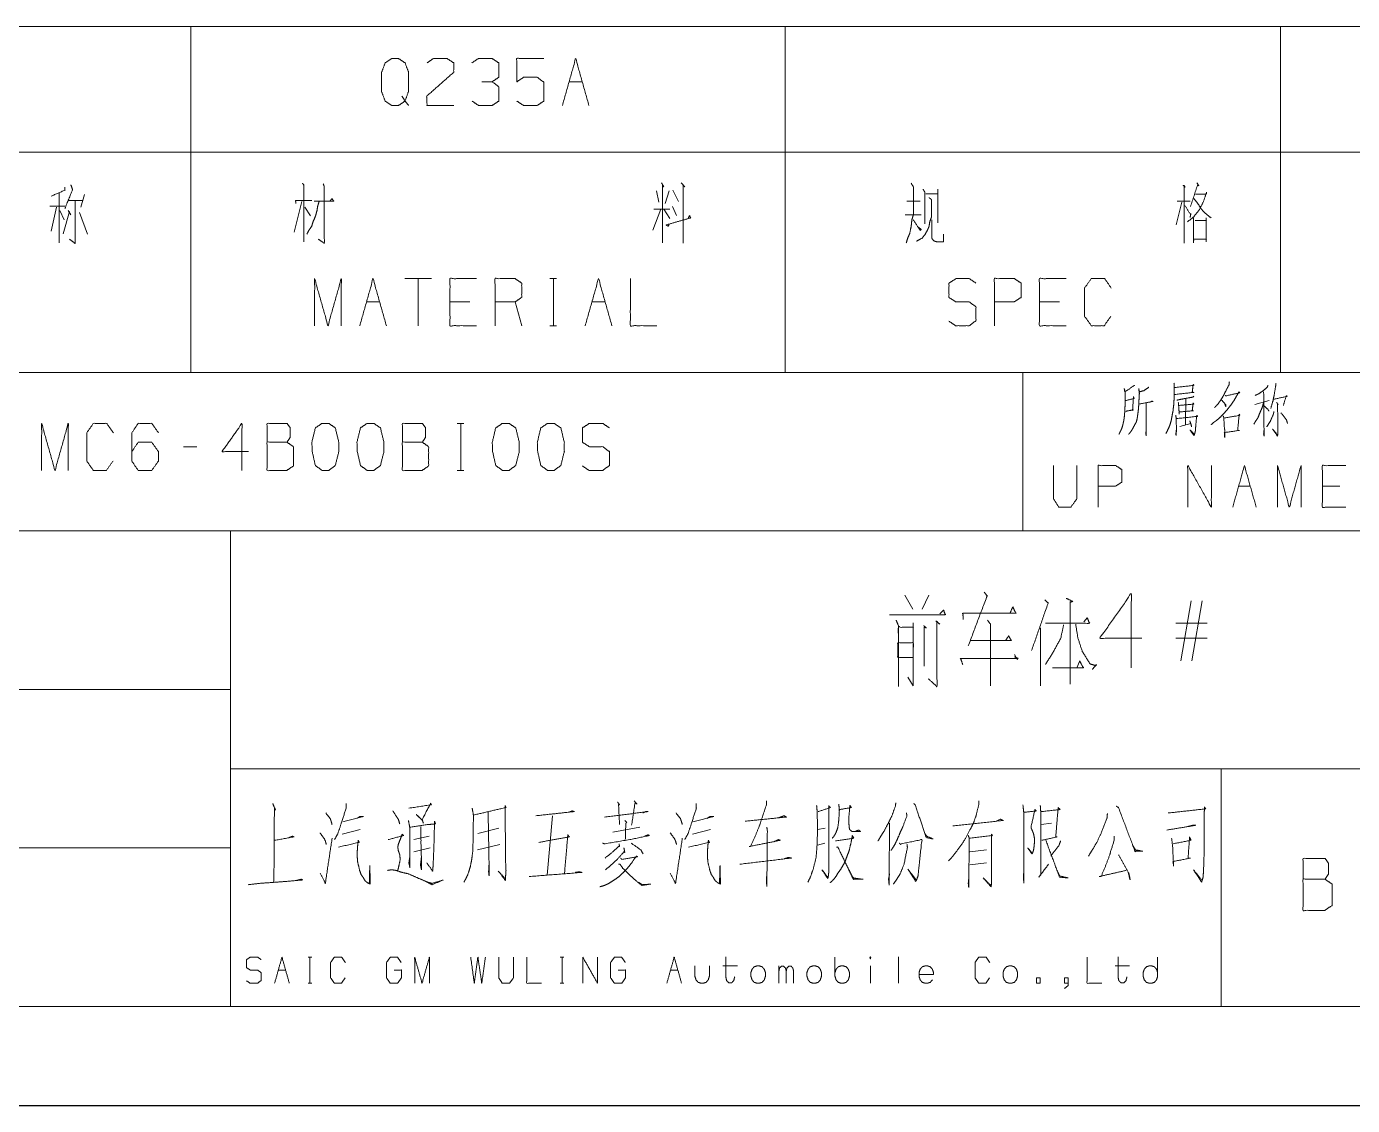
# Model space of a CAD drawing. Header units: millimetres. Extents: x 2210 to 79821, y -19430 to 2344.
# Drawn here: x 10791.8 to 10858.7, y 1492.8 to 1547.3 of the extents above; entities that cross this region are included whole.
import ezdxf

# ---------------------------------------------------------------- set-up
doc = ezdxf.new("R2010")
doc.units = ezdxf.units.MM
doc.layers.add('101', color=7, linetype='Continuous', true_color=0xffffff)

msp = doc.modelspace()

# ---------------------------------------------------------------- linework, layer by layer
msp.add_line((2209.782, 1492.822), (13049.157, 1492.822))
at = {"layer": '101', "color": 72, "linetype": 'Continuous', "lineweight": 18}
for p, q in [((10760.074, 1547.284), (10800.074, 1547.284)), ((10800.074, 1547.284), (10800.074, 1540.934)), ((10800.074, 1547.284), (10830.074, 1547.284)), ((10830.074, 1547.284), (10830.074, 1540.934)), ((10830.074, 1547.284), (10855.074, 1547.284)), ((10855.074, 1547.284), (10855.074, 1540.934)), ((10855.074, 1547.284), (10885.074, 1547.284)), ((10819.161, 1544.497), (10819.833, 1544.497)), ((10760.074, 1540.934), (10800.074, 1540.934)), ((10800.074, 1540.934), (10800.074, 1529.822)), ((10800.074, 1540.934), (10830.074, 1540.934)), ((10830.074, 1540.934), (10830.074, 1529.822)), ((10830.074, 1540.934), (10855.074, 1540.934)), ((10855.074, 1540.934), (10855.074, 1529.822)), ((10855.074, 1540.934), (10885.074, 1540.934)), ((10793.429, 1538.897), (10793.429, 1536.372)), ((10823.569, 1538.997), (10823.693, 1538.422)), ((10824.223, 1538.997), (10824.011, 1538.347)), ((10824.4, 1539.022), (10824.683, 1538.447)), ((10837.777, 1539.072), (10837.777, 1537.372)), ((10792.952, 1538.222), (10793.712, 1538.222)), ((10793.853, 1538.497), (10794.631, 1538.497)), ((10794.702, 1538.797), (10794.525, 1538.172)), ((10805.675, 1538.447), (10805.287, 1536.897)), ((10824.382, 1538.197), (10824.594, 1537.747)), ((10836.222, 1538.472), (10836.893, 1538.472)), ((10837.176, 1538.847), (10837.777, 1538.847)), ((10850.093, 1538.422), (10849.81, 1537.272)), ((10793.288, 1538.172), (10793.022, 1536.947)), ((10793.464, 1537.997), (10793.676, 1537.522)), ((10793.942, 1537.947), (10793.623, 1536.822)), ((10793.871, 1537.997), (10794.012, 1537.772)), ((10794.454, 1537.897), (10794.861, 1536.797)), ((10805.817, 1538.172), (10806.117, 1537.722)), ((10823.799, 1538.072), (10823.392, 1536.997)), ((10823.445, 1538.072), (10824.258, 1538.072)), ((10823.94, 1538.072), (10824.258, 1537.597)), ((10836.133, 1537.772), (10836.946, 1537.772)), ((10812.218, 1534.559), (10810.874, 1534.559)), ((10811.546, 1534.559), (10811.546, 1532.184)), ((10818.199, 1534.559), (10818.535, 1534.559)), ((10818.376, 1534.559), (10818.376, 1532.184)), ((10808.934, 1533.384), (10809.605, 1533.384)), ((10814.158, 1533.384), (10813.151, 1533.384)), ((10816.771, 1532.184), (10816.435, 1533.384)), ((10820.316, 1533.384), (10820.988, 1533.384)), ((10843.921, 1533.384), (10842.914, 1533.384)), ((10818.199, 1532.184), (10818.535, 1532.184)), ((10760.074, 1529.822), (10800.074, 1529.822)), ((10800.074, 1529.822), (10830.074, 1529.822)), ((10830.074, 1529.822), (10855.074, 1529.822)), ((10855.074, 1529.822), (10885.074, 1529.822)), ((10850.294, 1528.488), (10850.278, 1527.185)), ((10853.79, 1528.201), (10854.508, 1528.4)), ((10813.522, 1527.251), (10813.858, 1527.251)), ((10813.699, 1527.251), (10813.699, 1524.876)), ((10849.998, 1527.097), (10850.544, 1527.252)), ((10800.376, 1526.076), (10799.704, 1526.076)), ((10813.522, 1524.876), (10813.858, 1524.876)), ((10852.962, 1524.083), (10853.555, 1524.083)), ((10858.081, 1524.083), (10857.191, 1524.083)), ((10836.121, 1518.578), (10836.511, 1517.869)), ((10837.318, 1518.578), (10836.984, 1517.869)), ((10850.044, 1515.271), (10850.572, 1518.302)), ((10851.129, 1518.302), (10850.6, 1515.271)), ((10842.957, 1516.924), (10842.957, 1514.011)), ((10851.38, 1517.161), (10849.793, 1517.161)), ((10851.38, 1516.412), (10849.793, 1516.412)), ((10841.794, 1515.31), (10841.655, 1515.586)), ((10844.933, 1515.231), (10844.794, 1514.916)), ((10836.26, 1514.444), (10836.539, 1514.011)), ((10818.322, 1507.448), (10818.053, 1504.447)), ((10807.714, 1506.517), (10808.616, 1506.758)), ((10815.615, 1506.827), (10814.566, 1506.551)), ((10821.37, 1506.62), (10822.736, 1506.862)), ((10825.393, 1506.517), (10826.296, 1506.758)), ((10832.099, 1506.827), (10831.709, 1506.758)), ((10840.927, 1507.276), (10840.732, 1507.172)), ((10843.512, 1507.069), (10842.999, 1507)), ((10811.323, 1506.241), (10812.104, 1506.413)), ((10832.075, 1506.068), (10831.709, 1505.965)), ((10811.323, 1505.62), (10812.152, 1505.827)), ((10814.542, 1505.723), (10815.664, 1505.999)), ((10840.244, 1505.723), (10839.39, 1505.62)), ((10839.39, 1504.964), (10840.244, 1505.068)), ((10805.987, 1500.307), (10806.173, 1500.307)), ((10806.085, 1500.307), (10806.085, 1498.996)), ((10818.716, 1500.307), (10818.902, 1500.307)), ((10818.814, 1500.307), (10818.814, 1498.996)), ((10832.587, 1499.341), (10832.587, 1500.307)), ((10835.786, 1500.321), (10835.786, 1498.996)), ((10804.485, 1499.658), (10804.856, 1499.658)), ((10824.286, 1499.658), (10824.657, 1499.658)), ((10826.929, 1499.865), (10827.661, 1499.865)), ((10829.758, 1498.996), (10829.758, 1499.865)), ((10834.372, 1499.865), (10834.372, 1498.996)), ((10846.73, 1499.865), (10847.462, 1499.865)), ((10805.987, 1498.996), (10806.173, 1498.996)), ((10818.716, 1498.996), (10818.902, 1498.996))]:
    msp.add_line(p, q, dxfattribs=at)
at = {"layer": '101', "color": 133, "linetype": 'Continuous', "lineweight": 18}
for p, q in [((10752.074, 1529.822), (10932.074, 1529.822)), ((10842.074, 1529.822), (10842.074, 1521.822)), ((10752.074, 1521.822), (10932.074, 1521.822)), ((10802.074, 1521.822), (10802.074, 1497.822)), ((10752.074, 1513.822), (10802.074, 1513.822)), ((10802.074, 1509.822), (10911.074, 1509.822)), ((10852.074, 1509.822), (10852.074, 1497.822)), ((10752.074, 1505.822), (10802.074, 1505.822)), ((10542.074, 1497.822), (10932.074, 1497.822)), ((10752.074, 1497.822), (10932.074, 1497.822)), ((10517.074, 1492.822), (10937.074, 1492.822))]:
    msp.add_line(p, q, dxfattribs=at)
at = {"layer": '101', "color": 72, "linetype": 'Continuous', "lineweight": 18}
for points, knots in [([(10810.727, 1543.772), (10810.886, 1543.522), (10810.55, 1543.297), (10810.215, 1543.297), (10809.879, 1543.522), (10809.702, 1543.997), (10809.702, 1544.972), (10809.879, 1545.447), (10810.215, 1545.672), (10810.55, 1545.672), (10810.886, 1545.447), (10811.063, 1544.972), (10811.063, 1544.022), (10810.886, 1543.522), (10811.063, 1543.297)], [0, 0, 0.043279, 0.102317, 0.151367, 0.210407, 0.284429, 0.426831, 0.500853, 0.559894, 0.608944, 0.667982, 0.742004, 0.880755, 0.958211, 1, 1]), ([(10811.996, 1545.447), (10812.314, 1545.672), (10813.004, 1545.672), (10813.339, 1545.447), (10813.339, 1544.972), (10811.979, 1543.772), (10811.996, 1543.297), (10813.339, 1543.297)], [0, 0, 0.069691, 0.192979, 0.265274, 0.350227, 0.674741, 0.759752, 1, 1]), ([(10815.28, 1544.497), (10815.616, 1544.722), (10815.616, 1545.447), (10815.28, 1545.672), (10814.591, 1545.672), (10814.255, 1545.447)], [0, 0, 0.153872, 0.429851, 0.583723, 0.846122, 1, 1]), ([(10816.531, 1543.522), (10816.867, 1543.297), (10817.557, 1543.297), (10817.892, 1543.522), (10817.892, 1544.472), (10817.557, 1544.722), (10816.867, 1544.722), (10816.531, 1544.497), (10816.531, 1545.672), (10817.892, 1545.672)], [0, 0, 0.062229, 0.168345, 0.230571, 0.376816, 0.441264, 0.547379, 0.609609, 0.79049, 1, 1]), ([(10814.273, 1543.522), (10814.591, 1543.297), (10815.28, 1543.297), (10815.616, 1543.522), (10815.616, 1544.247), (10815.28, 1544.497), (10814.768, 1544.497)], [0, 0, 0.124123, 0.34369, 0.472445, 0.703376, 0.836727, 1, 1]), ([(10793.712, 1539.172), (10793.712, 1539.022), (10793.022, 1538.722)], [0, 0, 0.166335, 1, 1]), ([(10794.012, 1539.297), (10794.101, 1539.047), (10793.712, 1538.097)], [0, 0, 0.205285, 1, 1]), ([(10805.711, 1539.372), (10805.781, 1539.272), (10805.781, 1536.422)], [0, 0, 0.041199, 1, 1]), ([(10806.754, 1539.347), (10806.807, 1539.197), (10806.807, 1536.347), (10806.506, 1536.547)], [0, 0, 0.047209, 0.892896, 1, 1]), ([(10823.834, 1539.397), (10823.94, 1539.197), (10823.887, 1539.272), (10823.887, 1536.372)], [0, 0, 0.070344, 0.098885, 1, 1]), ([(10824.824, 1539.397), (10825.001, 1539.197), (10824.93, 1539.272), (10824.93, 1536.347)], [0, 0, 0.081006, 0.11229, 1, 1]), ([(10836.434, 1539.372), (10836.558, 1539.172), (10836.558, 1537.822), (10836.469, 1537.522), (10836.434, 1537.197), (10836.363, 1536.847), (10836.275, 1536.647), (10836.186, 1536.372)], [0, 0, 0.076125, 0.513098, 0.614331, 0.720148, 0.835726, 0.906504, 1, 1]), ([(10837.035, 1539.072), (10837.123, 1538.922), (10837.123, 1537.322)], [0, 0, 0.098129, 1, 1]), ([(10850.163, 1539.272), (10850.269, 1539.172), (10850.216, 1539.247), (10850.216, 1536.347), (10850.216, 1538.472), (10849.863, 1538.472), (10850.517, 1538.472)], [0, 0, 0.023247, 0.037896, 0.500409, 0.839319, 0.895699, 1, 1]), ([(10850.782, 1538.822), (10851.33, 1538.822), (10851.348, 1538.922), (10851.188, 1538.447), (10850.959, 1537.997), (10850.694, 1537.672), (10850.375, 1537.422)], [0, 0, 0.220966, 0.26192, 0.463932, 0.667691, 0.836831, 1, 1]), ([(10850.853, 1539.397), (10850.959, 1539.247), (10850.888, 1539.272), (10850.534, 1538.197)], [0, 0, 0.132126, 0.186059, 1, 1]), ([(10794.224, 1538.497), (10794.224, 1536.347), (10793.942, 1536.547)], [0, 0, 0.861245, 1, 1]), ([(10805.375, 1538.347), (10805.357, 1538.497), (10806.17, 1538.497)], [0, 0, 0.156667, 1, 1]), ([(10806.541, 1538.447), (10806.471, 1538.197), (10806.435, 1537.972), (10806.365, 1537.722), (10806.259, 1537.472), (10806.17, 1537.197), (10806.029, 1536.997), (10805.923, 1536.797)], [0, 0, 0.146031, 0.274053, 0.420084, 0.572724, 0.735083, 0.872755, 1, 1]), ([(10806.294, 1538.472), (10807.284, 1538.472), (10807.195, 1538.597), (10807.089, 1538.472)], [0, 0, 0.757413, 0.874554, 1, 1]), ([(10837.335, 1538.647), (10837.459, 1538.547), (10837.459, 1537.672), (10837.371, 1537.422), (10837.335, 1537.197), (10837.265, 1537.022), (10837.123, 1536.772), (10836.982, 1536.597), (10836.699, 1536.447)], [0, 0, 0.062435, 0.405831, 0.509895, 0.599279, 0.673351, 0.786072, 0.874364, 1, 1]), ([(10850.252, 1538.247), (10850.552, 1537.772), (10850.552, 1537.847), (10850.517, 1537.647)], [0, 0, 0.668993, 0.75826, 1, 1]), ([(10850.711, 1538.597), (10850.888, 1538.372), (10851.082, 1538.072), (10851.259, 1537.872), (10851.577, 1537.622)], [0, 0, 0.21756, 0.48939, 0.692342, 1, 1]), ([(10824.223, 1537.322), (10824.17, 1537.197), (10824.064, 1537.272), (10825.301, 1537.622), (10825.248, 1537.747), (10825.177, 1537.597)], [0, 0, 0.073272, 0.143369, 0.837239, 0.91051, 1, 1]), ([(10836.54, 1537.522), (10836.893, 1536.997), (10836.946, 1537.047), (10836.805, 1537.147)], [0, 0, 0.720064, 0.802978, 1, 1]), ([(10837.477, 1537.522), (10837.477, 1536.597), (10837.565, 1536.472), (10837.706, 1536.422), (10838.06, 1536.422), (10838.06, 1536.797)], [0, 0, 0.472764, 0.551003, 0.627661, 0.808338, 1, 1]), ([(10850.694, 1537.622), (10850.694, 1536.372), (10850.694, 1536.547), (10851.33, 1536.547), (10851.33, 1536.422), (10851.33, 1537.622), (10851.33, 1537.497), (10850.764, 1537.497)], [0, 0, 0.306605, 0.34953, 0.505604, 0.536265, 0.830605, 0.861265, 1, 1]), ([(10806.321, 1532.184), (10806.321, 1534.559), (10806.993, 1532.184), (10807.665, 1534.559), (10807.665, 1532.184)], [0, 0, 0.245192, 0.5, 0.754808, 1, 1]), ([(10814.494, 1532.184), (10813.151, 1532.184), (10813.151, 1534.559), (10814.494, 1534.559)], [0, 0, 0.26539, 0.73461, 1, 1]), ([(10815.427, 1532.184), (10815.427, 1534.559), (10816.435, 1534.559), (10816.771, 1534.334), (10816.771, 1533.609), (10816.435, 1533.384), (10815.427, 1533.384)], [0, 0, 0.400952, 0.571034, 0.639278, 0.761674, 0.829918, 1, 1]), ([(10822.257, 1534.559), (10822.257, 1532.184), (10823.6, 1532.184)], [0, 0, 0.638733, 1, 1]), ([(10838.343, 1532.409), (10838.679, 1532.184), (10839.368, 1532.184), (10839.704, 1532.434), (10839.704, 1533.134), (10839.368, 1533.384), (10838.697, 1533.384), (10838.343, 1533.609), (10838.343, 1534.334), (10838.697, 1534.559), (10839.368, 1534.559), (10839.704, 1534.334)], [0, 0, 0.068037, 0.184055, 0.25452, 0.372335, 0.4428, 0.555844, 0.626371, 0.748393, 0.81892, 0.931964, 1, 1]), ([(10840.637, 1532.184), (10840.637, 1534.559), (10841.645, 1534.559), (10841.981, 1534.334), (10841.981, 1533.609), (10841.627, 1533.384), (10840.637, 1533.384)], [0, 0, 0.401147, 0.571311, 0.639588, 0.762044, 0.832821, 1, 1]), ([(10844.257, 1532.184), (10842.914, 1532.184), (10842.914, 1534.559), (10844.257, 1534.559)], [0, 0, 0.26539, 0.73461, 1, 1]), ([(10846.516, 1532.659), (10846.18, 1532.184), (10845.526, 1532.184), (10845.19, 1532.659), (10845.19, 1534.084), (10845.526, 1534.559), (10846.198, 1534.559), (10846.533, 1534.084)], [0, 0, 0.114568, 0.243366, 0.357936, 0.638584, 0.753154, 0.885433, 1, 1]), ([(10847.703, 1529.173), (10847.641, 1529.128), (10847.219, 1528.841), (10847.188, 1529.018), (10847.235, 1528.841), (10847.235, 1528.267), (10847.219, 1527.914), (10847.204, 1527.671), (10847.173, 1527.428), (10847.126, 1527.207), (10847.063, 1526.987), (10846.985, 1526.832), (10846.923, 1526.7)], [0, 0, 0.024363, 0.186803, 0.243942, 0.302154, 0.485024, 0.597668, 0.675195, 0.753199, 0.825098, 0.89819, 0.953346, 1, 1]), ([(10848.437, 1529.084), (10848.187, 1528.908), (10847.953, 1528.841), (10847.922, 1529.018), (10847.953, 1528.753), (10847.937, 1528.488), (10847.922, 1528.201), (10847.906, 1527.958), (10847.875, 1527.737), (10847.844, 1527.495), (10847.797, 1527.318), (10847.719, 1527.185), (10847.641, 1527.031), (10847.563, 1526.898), (10847.485, 1526.788), (10847.407, 1526.7)], [0, 0, 0.096319, 0.172937, 0.229415, 0.313416, 0.396985, 0.487495, 0.564125, 0.634336, 0.711437, 0.768975, 0.817388, 0.871906, 0.920319, 0.962889, 1, 1]), ([(10849.701, 1529.283), (10849.717, 1529.084), (10849.717, 1528.731), (10849.701, 1528.4), (10849.685, 1528.179), (10849.654, 1527.892), (10849.607, 1527.649), (10849.56, 1527.384), (10849.498, 1527.185), (10849.42, 1526.987), (10849.295, 1526.744)], [0, 0, 0.076503, 0.212087, 0.33934, 0.424292, 0.535105, 0.630037, 0.733301, 0.813245, 0.895183, 1, 1]), ([(10849.748, 1529.062), (10850.716, 1529.173), (10850.669, 1529.217), (10850.622, 1528.819), (10850.7, 1528.819), (10849.732, 1528.709)], [0, 0, 0.39108, 0.416924, 0.577585, 0.60892, 1, 1]), ([(10852.276, 1528.665), (10852.323, 1528.643), (10853.025, 1528.797), (10852.979, 1528.841), (10852.854, 1528.621), (10852.713, 1528.378), (10852.573, 1528.179), (10852.417, 1527.98), (10852.245, 1527.782), (10852.058, 1527.583), (10851.855, 1527.406), (10851.698, 1527.296), (10851.574, 1527.185)], [0, 0, 0.017093, 0.254607, 0.275864, 0.359629, 0.452278, 0.53264, 0.616084, 0.70281, 0.792986, 0.881828, 0.944963, 1, 1]), ([(10852.495, 1529.349), (10852.479, 1529.195), (10852.292, 1528.841), (10852.182, 1528.621), (10852.058, 1528.422), (10851.901, 1528.201), (10851.745, 1528.047)], [0, 0, 0.101774, 0.363754, 0.525154, 0.678922, 0.85608, 1, 1]), ([(10854.445, 1529.173), (10854.414, 1529.084), (10854.211, 1528.908), (10853.993, 1528.753), (10853.805, 1528.665)], [0, 0, 0.111856, 0.433088, 0.752703, 1, 1]), ([(10854.227, 1528.841), (10854.242, 1527.097), (10854.258, 1526.611), (10854.227, 1526.7), (10854.242, 1526.898)], [0, 0, 0.691283, 0.883884, 0.921006, 1, 1]), ([(10854.851, 1529.261), (10854.836, 1529.151), (10854.758, 1528.687), (10854.695, 1528.378), (10854.586, 1528.002)], [0, 0, 0.086565, 0.451629, 0.696477, 1, 1]), ([(10847.266, 1527.848), (10847.297, 1527.87), (10847.656, 1527.936), (10847.61, 1527.914), (10847.656, 1528.599), (10847.688, 1528.51), (10847.251, 1528.4)], [0, 0, 0.022681, 0.239273, 0.269981, 0.676983, 0.732557, 1, 1]), ([(10847.937, 1528.223), (10848.64, 1528.356), (10848.593, 1528.378), (10848.515, 1528.334)], [0, 0, 0.834819, 0.895271, 1, 1]), ([(10848.297, 1528.267), (10848.297, 1526.633), (10848.281, 1526.744), (10848.297, 1526.92)], [0, 0, 0.849783, 0.907772, 1, 1]), ([(10850.7, 1528.621), (10850.653, 1528.576), (10850.263, 1528.51), (10850.044, 1528.466), (10849.841, 1528.422)], [0, 0, 0.07226, 0.516589, 0.766867, 1, 1]), ([(10849.919, 1528.311), (10849.935, 1528.157), (10849.966, 1527.715), (10849.951, 1527.826), (10850.684, 1527.892), (10850.622, 1527.892), (10850.669, 1528.289), (10850.7, 1528.223), (10849.935, 1528.157)], [0, 0, 0.056492, 0.217482, 0.258029, 0.525926, 0.548635, 0.694164, 0.720796, 1, 1]), ([(10852.104, 1528.422), (10852.136, 1528.4), (10852.307, 1528.201), (10852.323, 1528.091), (10852.26, 1528.245)], [0, 0, 0.066028, 0.519581, 0.712132, 1, 1]), ([(10854.227, 1528.289), (10854.133, 1528.002), (10854.024, 1527.759), (10853.93, 1527.517), (10853.837, 1527.384), (10853.727, 1527.207)], [0, 0, 0.251918, 0.474135, 0.691326, 0.826694, 1, 1]), ([(10854.882, 1528.311), (10854.961, 1528.201), (10854.929, 1528.223), (10854.945, 1527.053), (10854.945, 1526.766), (10854.929, 1526.611), (10854.68, 1526.965), (10854.929, 1526.655)], [0, 0, 0.051678, 0.066298, 0.513635, 0.623349, 0.682727, 0.848098, 1, 1]), ([(10854.726, 1528.466), (10855.429, 1528.621), (10855.366, 1528.643), (10855.226, 1528.157)], [0, 0, 0.557066, 0.608364, 1, 1]), ([(10849.795, 1527.671), (10849.81, 1527.472), (10849.826, 1526.965), (10849.81, 1526.633), (10849.795, 1526.722), (10849.826, 1526.943)], [0, 0, 0.147471, 0.523364, 0.768667, 0.835021, 1, 1]), ([(10849.826, 1527.495), (10850.887, 1527.605), (10850.856, 1527.671), (10850.84, 1527.561), (10850.794, 1527.053), (10850.778, 1526.854), (10850.716, 1526.633), (10850.513, 1526.92), (10850.731, 1526.7)], [0, 0, 0.374083, 0.399749, 0.43883, 0.61759, 0.687458, 0.767887, 0.891105, 1, 1]), ([(10852.182, 1527.627), (10852.214, 1527.561), (10852.245, 1527.009), (10852.26, 1526.943), (10852.26, 1526.545), (10852.245, 1526.722), (10852.245, 1526.788), (10853.01, 1526.898), (10852.916, 1526.898), (10852.994, 1527.715), (10853.025, 1527.671), (10852.979, 1527.649), (10852.229, 1527.517)], [0, 0, 0.018828, 0.160986, 0.178485, 0.280676, 0.326272, 0.343303, 0.542024, 0.566111, 0.777126, 0.791033, 0.804348, 1, 1]), ([(10854.242, 1528.135), (10854.445, 1527.958), (10854.492, 1527.87)], [0, 0, 0.729109, 1, 1]), ([(10854.742, 1527.848), (10854.726, 1527.737), (10854.555, 1527.34), (10854.383, 1527.075)], [0, 0, 0.129619, 0.632946, 1, 1]), ([(10855.101, 1527.782), (10855.382, 1527.428), (10855.429, 1527.252)], [0, 0, 0.711821, 1, 1]), ([(10792.539, 1524.876), (10792.539, 1527.251), (10793.211, 1524.876), (10793.882, 1527.251), (10793.882, 1524.876)], [0, 0, 0.245192, 0.5, 0.754808, 1, 1]), ([(10796.141, 1525.351), (10795.805, 1524.876), (10795.151, 1524.876), (10794.815, 1525.351), (10794.815, 1526.776), (10795.151, 1527.251), (10795.823, 1527.251), (10796.159, 1526.776)], [0, 0, 0.114569, 0.243367, 0.357936, 0.638583, 0.753153, 0.885431, 1, 1]), ([(10797.092, 1525.826), (10797.41, 1526.301), (10798.099, 1526.301), (10798.435, 1525.826), (10798.435, 1525.351), (10798.099, 1524.876), (10797.41, 1524.876), (10797.092, 1525.351), (10797.092, 1526.776), (10797.41, 1527.251), (10798.099, 1527.251), (10798.435, 1526.776)], [0, 0, 0.076963, 0.16976, 0.248073, 0.312018, 0.390332, 0.483129, 0.560092, 0.751927, 0.828889, 0.921687, 1, 1]), ([(10802.988, 1525.826), (10801.645, 1525.826), (10802.652, 1527.251), (10802.652, 1524.876)], [0, 0, 0.245869, 0.565295, 1, 1]), ([(10803.921, 1526.301), (10803.921, 1527.251), (10804.929, 1527.251), (10805.088, 1527.026), (10805.088, 1526.551), (10804.929, 1526.301), (10803.921, 1526.301), (10803.921, 1524.876), (10804.911, 1524.876), (10805.247, 1525.101), (10805.247, 1526.076), (10804.929, 1526.301)], [0, 0, 0.115917, 0.238847, 0.27247, 0.330428, 0.366585, 0.489515, 0.66339, 0.784165, 0.833487, 0.952454, 1, 1]), ([(10807.029, 1524.876), (10807.364, 1525.126), (10807.541, 1525.826), (10807.541, 1526.301), (10807.364, 1527.026), (10807.029, 1527.251), (10806.693, 1527.251), (10806.357, 1527.026), (10806.18, 1526.301), (10806.198, 1525.826), (10806.357, 1525.126), (10806.693, 1524.876), (10807.029, 1524.876)], [0, 0, 0.067527, 0.183973, 0.260585, 0.380944, 0.446143, 0.500306, 0.565505, 0.685864, 0.762529, 0.87831, 0.945837, 1, 1]), ([(10809.305, 1524.876), (10809.641, 1525.126), (10809.818, 1525.826), (10809.818, 1526.301), (10809.641, 1527.026), (10809.305, 1527.251), (10808.969, 1527.251), (10808.633, 1527.026), (10808.457, 1526.301), (10808.474, 1525.826), (10808.633, 1525.126), (10808.969, 1524.876), (10809.305, 1524.876)], [0, 0, 0.067527, 0.183973, 0.260585, 0.380944, 0.446144, 0.500307, 0.565506, 0.685865, 0.76253, 0.87831, 0.945837, 1, 1]), ([(10810.751, 1526.301), (10810.751, 1527.251), (10811.758, 1527.251), (10811.917, 1527.026), (10811.917, 1526.551), (10811.758, 1526.301), (10810.751, 1526.301), (10810.751, 1524.876), (10811.741, 1524.876), (10812.076, 1525.101), (10812.076, 1526.076), (10811.758, 1526.301)], [0, 0, 0.115917, 0.238845, 0.272468, 0.330427, 0.366583, 0.489512, 0.663388, 0.78416, 0.833484, 0.952452, 1, 1]), ([(10816.134, 1524.876), (10816.47, 1525.126), (10816.647, 1525.826), (10816.647, 1526.301), (10816.47, 1527.026), (10816.134, 1527.251), (10815.799, 1527.251), (10815.463, 1527.026), (10815.286, 1526.301), (10815.304, 1525.826), (10815.463, 1525.126), (10815.799, 1524.876), (10816.134, 1524.876)], [0, 0, 0.067527, 0.183972, 0.260584, 0.380943, 0.446142, 0.500305, 0.565504, 0.685864, 0.762529, 0.87831, 0.945837, 1, 1]), ([(10818.411, 1524.876), (10818.747, 1525.126), (10818.923, 1525.826), (10818.923, 1526.301), (10818.747, 1527.026), (10818.411, 1527.251), (10818.075, 1527.251), (10817.739, 1527.026), (10817.562, 1526.301), (10817.58, 1525.826), (10817.739, 1525.126), (10818.075, 1524.876), (10818.411, 1524.876)], [0, 0, 0.067527, 0.183973, 0.260585, 0.380944, 0.446143, 0.500306, 0.565505, 0.685864, 0.762529, 0.87831, 0.945837, 1, 1]), ([(10819.839, 1525.101), (10820.175, 1524.876), (10820.864, 1524.876), (10821.2, 1525.126), (10821.2, 1525.826), (10820.864, 1526.076), (10820.192, 1526.076), (10819.839, 1526.301), (10819.839, 1527.026), (10820.192, 1527.251), (10820.864, 1527.251), (10821.2, 1527.026)], [0, 0, 0.068034, 0.184053, 0.254519, 0.372335, 0.442801, 0.555846, 0.62637, 0.748394, 0.818919, 0.931963, 1, 1]), ([(10850.497, 1527.384), (10850.559, 1527.207), (10850.591, 1527.075)], [0, 0, 0.579215, 1, 1]), ([(10843.613, 1525.121), (10843.613, 1523.443), (10843.894, 1523.023), (10844.487, 1523.023), (10844.8, 1523.443), (10844.8, 1525.121)], [0, 0, 0.337151, 0.438599, 0.557782, 0.662849, 1, 1]), ([(10845.876, 1523.023), (10845.876, 1525.121), (10846.766, 1525.121), (10847.062, 1524.922), (10847.062, 1524.282), (10846.75, 1524.083), (10845.876, 1524.083)], [0, 0, 0.401145, 0.571312, 0.639588, 0.762043, 0.832818, 1, 1]), ([(10850.402, 1523.023), (10850.402, 1525.121), (10851.588, 1523.023), (10851.588, 1525.121)], [0, 0, 0.317574, 0.682426, 1, 1]), ([(10854.928, 1523.023), (10854.928, 1525.121), (10855.521, 1523.023), (10856.114, 1525.121), (10856.114, 1523.023)], [0, 0, 0.245192, 0.5, 0.754808, 1, 1]), ([(10858.377, 1523.023), (10857.191, 1523.023), (10857.191, 1525.121), (10858.377, 1525.121)], [0, 0, 0.265389, 0.734611, 1, 1]), ([(10840.124, 1518.735), (10840.263, 1518.538), (10839.316, 1516.019)], [0, 0, 0.082206, 1, 1]), ([(10843.18, 1518.342), (10843.347, 1518.184), (10842.512, 1515.783)], [0, 0, 0.082807, 1, 1]), ([(10844.265, 1518.42), (10844.599, 1518.263), (10844.46, 1518.223), (10844.46, 1514.09)], [0, 0, 0.079453, 0.110572, 1, 1]), ([(10848.073, 1516.412), (10845.958, 1516.412), (10847.544, 1518.657), (10847.544, 1514.916)], [0, 0, 0.24587, 0.565296, 1, 1]), ([(10835.342, 1517.594), (10838.153, 1517.594), (10838.07, 1517.83), (10837.875, 1517.633)], [0, 0, 0.842004, 0.917045, 1, 1]), ([(10839.066, 1517.357), (10839.038, 1517.672), (10841.71, 1517.672), (10841.571, 1517.987), (10841.432, 1517.712)], [0, 0, 0.086831, 0.820651, 0.915214, 1, 1]), ([(10835.676, 1517.318), (10835.787, 1517.042), (10835.787, 1513.972), (10835.787, 1516.964), (10836.539, 1516.964), (10836.539, 1517.161), (10836.539, 1514.011), (10836.539, 1516.176), (10835.759, 1516.176), (10835.759, 1515.428), (10836.511, 1515.428)], [0, 0, 0.019945, 0.226009, 0.42679, 0.477219, 0.490428, 0.701775, 0.847077, 0.899374, 0.949569, 1, 1]), ([(10837.067, 1517.042), (10837.207, 1516.924), (10837.095, 1516.964), (10837.095, 1514.995)], [0, 0, 0.080443, 0.132484, 1, 1]), ([(10837.68, 1517.279), (10837.875, 1517.121), (10837.736, 1517.239), (10837.736, 1513.972), (10837.29, 1514.365)], [0, 0, 0.058327, 0.100825, 0.861608, 1, 1]), ([(10840.291, 1517.318), (10840.43, 1517.121), (10840.43, 1514.011)], [0, 0, 0.071936, 1, 1]), ([(10843.208, 1517.161), (10845.434, 1517.161), (10845.323, 1517.436), (10845.156, 1517.239)], [0, 0, 0.800379, 0.907214, 1, 1]), ([(10844.126, 1517.082), (10843.987, 1516.412), (10843.625, 1515.743), (10843.208, 1515.074)], [0, 0, 0.306098, 0.646779, 1, 1]), ([(10844.739, 1517.121), (10844.85, 1516.412), (10845.073, 1515.743), (10845.462, 1515.113), (10845.713, 1515.035), (10845.796, 1515.074), (10845.574, 1514.838)], [0, 0, 0.252324, 0.500432, 0.760973, 0.853337, 0.885812, 1, 1]), ([(10839.428, 1516.294), (10841.488, 1516.294), (10841.348, 1516.531), (10841.209, 1516.294)], [0, 0, 0.789754, 0.894877, 1, 1]), ([(10839.038, 1515.074), (10838.927, 1515.389), (10841.822, 1515.389), (10841.655, 1515.468)], [0, 0, 0.097866, 0.945907, 1, 1]), ([(10843.569, 1514.916), (10845.128, 1514.916), (10844.933, 1515.271)], [0, 0, 0.794018, 1, 1]), ([(10804.202, 1508.069), (10804.349, 1507.724), (10804.3, 1507.828), (10804.276, 1507.103), (10804.276, 1505.068), (10804.251, 1504.102)], [0, 0, 0.088891, 0.116032, 0.287978, 0.770794, 1, 1]), ([(10807.909, 1508.069), (10807.909, 1507.828), (10807.665, 1507.069), (10807.494, 1506.551), (10807.324, 1506.241)], [0, 0, 0.124612, 0.535976, 0.817159, 1, 1]), ([(10811.079, 1507.828), (10812.201, 1508), (10812.177, 1508.069), (10811.738, 1507.241), (10811.445, 1507.517), (10811.762, 1507.207), (10811.811, 1507.069)], [0, 0, 0.361753, 0.385074, 0.683733, 0.811934, 0.953357, 1, 1]), ([(10821.614, 1508.138), (10821.711, 1508), (10821.662, 1508), (10821.711, 1507)], [0, 0, 0.138589, 0.178592, 1, 1]), ([(10822.443, 1508.207), (10822.589, 1508.035), (10822.492, 1508.104), (10822.321, 1506.965)], [0, 0, 0.151118, 0.230947, 1, 1]), ([(10825.588, 1508.069), (10825.588, 1507.828), (10825.345, 1507.069), (10825.174, 1506.551), (10825.003, 1506.241)], [0, 0, 0.124612, 0.535976, 0.817159, 1, 1]), ([(10829.124, 1508.207), (10829.124, 1508), (10828.807, 1507.034), (10828.588, 1506.482), (10828.319, 1505.896), (10828.271, 1505.896), (10829.832, 1506.206), (10829.734, 1506.241), (10829.515, 1506.137)], [0, 0, 0.046524, 0.275032, 0.408545, 0.553501, 0.564465, 0.92219, 0.945453, 1, 1]), ([(10835.659, 1508.104), (10835.635, 1507.931), (10835.464, 1507.448), (10835.294, 1507.103), (10835.074, 1506.689), (10834.903, 1506.413), (10834.757, 1506.172)], [0, 0, 0.081145, 0.319756, 0.499049, 0.717311, 0.868474, 1, 1]), ([(10836.562, 1508.069), (10836.635, 1508), (10837.196, 1506.344), (10837.538, 1506.275), (10837.22, 1506.413), (10837.123, 1506.551)], [0, 0, 0.037082, 0.681737, 0.810185, 0.937687, 1, 1]), ([(10839.854, 1508.207), (10839.854, 1508.035), (10839.708, 1507.448), (10839.561, 1507.034), (10839.415, 1506.758), (10839.147, 1506.241), (10838.756, 1505.689), (10838.488, 1505.344), (10838.317, 1505.171)], [0, 0, 0.049752, 0.224095, 0.350741, 0.440842, 0.608969, 0.803946, 0.929998, 1, 1]), ([(10806.885, 1507.586), (10807.104, 1507.31), (10807.153, 1507.172), (10807.202, 1507)], [0, 0, 0.519919, 0.73571, 1, 1]), ([(10807.738, 1507.138), (10808.787, 1507.414), (10808.616, 1507.414), (10808.446, 1507.31)], [0, 0, 0.745411, 0.862774, 1, 1]), ([(10810.274, 1507.69), (10810.542, 1507.276), (10810.616, 1507.034)], [0, 0, 0.661595, 1, 1]), ([(10814.273, 1507.828), (10814.347, 1507.414), (10814.322, 1507), (10814.322, 1506.275), (10814.298, 1505.62), (10814.249, 1505.24), (10814.176, 1504.861), (10814.054, 1504.481), (10813.956, 1504.274), (10813.859, 1504.102)], [0, 0, 0.110336, 0.219176, 0.409317, 0.581468, 0.681885, 0.783317, 0.887931, 0.947989, 1, 1]), ([(10814.347, 1507.483), (10815.981, 1507.862), (10815.932, 1507.966), (10815.932, 1507.448), (10815.956, 1506.034), (10815.956, 1505.206), (10815.981, 1504.688), (10815.956, 1504.343), (10815.956, 1504.171), (10815.591, 1504.654), (10815.932, 1504.274)], [0, 0, 0.250211, 0.267275, 0.344454, 0.55544, 0.678925, 0.756189, 0.80777, 0.833496, 0.923863, 1, 1]), ([(10815.078, 1507.621), (10815.127, 1504.895), (10815.127, 1504.412), (10815.103, 1504.619), (10815.127, 1505.033)], [0, 0, 0.711345, 0.837386, 0.891777, 1, 1]), ([(10817.492, 1507.448), (10819.419, 1507.655), (10819.322, 1507.69), (10819.151, 1507.621)], [0, 0, 0.870762, 0.917258, 1, 1]), ([(10820.955, 1507.379), (10823.15, 1507.655), (10823.028, 1507.655), (10822.882, 1507.586)], [0, 0, 0.886329, 0.935184, 1, 1]), ([(10824.564, 1507.586), (10824.784, 1507.31), (10824.832, 1507.172), (10824.881, 1507)], [0, 0, 0.519919, 0.73571, 1, 1]), ([(10825.418, 1507.138), (10826.467, 1507.414), (10826.296, 1507.414), (10826.125, 1507.31)], [0, 0, 0.745418, 0.86277, 1, 1]), ([(10828.051, 1507.172), (10830.124, 1507.379), (10830.027, 1507.448), (10829.758, 1507.345)], [0, 0, 0.836554, 0.884532, 1, 1]), ([(10831.66, 1507.966), (10831.685, 1507.69), (10831.709, 1506.827), (10831.685, 1505.999), (10831.636, 1505.344), (10831.489, 1504.757), (10831.343, 1504.343), (10831.221, 1504.102)], [0, 0, 0.070329, 0.28934, 0.499598, 0.66644, 0.819873, 0.931329, 1, 1]), ([(10831.733, 1507.655), (10832.367, 1507.862), (10832.27, 1507.931), (10832.27, 1504.585), (10832.246, 1504.343), (10832.221, 1504.274), (10831.928, 1504.723), (10832.221, 1504.343)], [0, 0, 0.122094, 0.143965, 0.756447, 0.800872, 0.814266, 0.912285, 1, 1]), ([(10832.782, 1508.035), (10832.807, 1507.69), (10832.782, 1507.241), (10832.733, 1506.862), (10832.636, 1506.586), (10832.514, 1506.379), (10832.441, 1506.31)], [0, 0, 0.190955, 0.438946, 0.650198, 0.811822, 0.94447, 1, 1]), ([(10832.831, 1507.759), (10833.416, 1507.862), (10833.343, 1507.966), (10833.294, 1507.448), (10833.294, 1507), (10833.319, 1506.758), (10833.441, 1506.655), (10833.88, 1506.655), (10833.782, 1506.724), (10833.611, 1506.655)], [0, 0, 0.209703, 0.254415, 0.437769, 0.595975, 0.681595, 0.738019, 0.892888, 0.935041, 1, 1]), ([(10836.196, 1507.586), (10836.22, 1507.448), (10836.001, 1506.862), (10835.903, 1506.655), (10835.757, 1506.31), (10835.611, 1505.999), (10835.416, 1505.689)], [0, 0, 0.067376, 0.36846, 0.478481, 0.658656, 0.823687, 1, 1]), ([(10842.073, 1508), (10842.121, 1507.586), (10842.121, 1504.067), (10842.097, 1504.343), (10842.121, 1504.654)], [0, 0, 0.092137, 0.86992, 0.931161, 1, 1]), ([(10842.146, 1507.621), (10842.756, 1507.69), (10842.682, 1507.759), (10842.487, 1506.896), (10842.487, 1506.827), (10842.536, 1506.724), (10842.609, 1506.551), (10842.658, 1506.31), (10842.658, 1506.103), (10842.634, 1505.861), (10842.609, 1505.689), (10842.536, 1505.516), (10842.317, 1505.827), (10842.536, 1505.551)], [0, 0, 0.163216, 0.189965, 0.42515, 0.443501, 0.473931, 0.523766, 0.589292, 0.644345, 0.7089, 0.755234, 0.805069, 0.906205, 1, 1]), ([(10842.951, 1507.966), (10842.975, 1507.655), (10842.975, 1504.481), (10842.878, 1504.343), (10843.365, 1504.999)], [0, 0, 0.069653, 0.779472, 0.817267, 1, 1]), ([(10842.999, 1507.655), (10843.951, 1507.759), (10843.853, 1507.862), (10843.731, 1506.379), (10843.804, 1506.379), (10843.024, 1506.206)], [0, 0, 0.276542, 0.317649, 0.747834, 0.768982, 1, 1]), ([(10846.34, 1507.552), (10846.316, 1507.31), (10846.048, 1506.62), (10845.804, 1506.103), (10845.56, 1505.689), (10845.389, 1505.413)], [0, 0, 0.102841, 0.416511, 0.658903, 0.86249, 1, 1]), ([(10846.779, 1507.931), (10846.901, 1507.862), (10847.731, 1505.654), (10848.121, 1505.654), (10847.755, 1505.723), (10847.609, 1505.965)], [0, 0, 0.039541, 0.705114, 0.815247, 0.920312, 1, 1]), ([(10849.413, 1507.586), (10851.291, 1507.793), (10851.242, 1507.897), (10851.218, 1507.379), (10851.218, 1505.447), (10851.193, 1504.688), (10851.169, 1504.343), (10851.12, 1504.171), (10851.096, 1504.102), (10850.681, 1504.723), (10851.096, 1504.205)], [0, 0, 0.261649, 0.277493, 0.349233, 0.616764, 0.72192, 0.769813, 0.794637, 0.804771, 0.908172, 1, 1]), ([(10811.055, 1507.207), (10811.128, 1506.827), (10811.128, 1504.826), (10811.079, 1505.068), (10811.128, 1505.413)], [0, 0, 0.129595, 0.800553, 0.883167, 1, 1]), ([(10811.128, 1506.862), (10812.006, 1507), (10812.421, 1507.034), (10812.372, 1507.172), (10812.347, 1506.103), (10812.323, 1505.447), (10812.299, 1504.895), (10812.274, 1504.654), (10811.982, 1505.068)], [0, 0, 0.19844, 0.29133, 0.324006, 0.56283, 0.709269, 0.832622, 0.88681, 1, 1]), ([(10811.689, 1506.896), (10811.689, 1506.034), (10811.713, 1505.206), (10811.713, 1504.723), (10811.664, 1504.964), (10811.713, 1505.378)], [0, 0, 0.304008, 0.595981, 0.766226, 0.853067, 1, 1]), ([(10821.979, 1507.207), (10822.077, 1507.103), (10822.028, 1507.069), (10822.004, 1506.241)], [0, 0, 0.138047, 0.196037, 1, 1]), ([(10829.149, 1506.862), (10829.173, 1506.689), (10829.149, 1503.895), (10829.124, 1504.171), (10829.149, 1504.516)], [0, 0, 0.048504, 0.826565, 0.903707, 1, 1]), ([(10835.342, 1507.069), (10835.318, 1503.964), (10835.294, 1504.24), (10835.342, 1504.516)], [0, 0, 0.847819, 0.923473, 1, 1]), ([(10838.537, 1506.931), (10841.073, 1507.207), (10840.927, 1507.276)], [0, 0, 0.940373, 1, 1]), ([(10849.339, 1506.724), (10850.803, 1506.965), (10850.657, 1506.965), (10850.388, 1506.896)], [0, 0, 0.777945, 0.854701, 1, 1]), ([(10804.3, 1506.206), (10805.276, 1506.379), (10805.203, 1506.413), (10805.032, 1506.344)], [0, 0, 0.788943, 0.853361, 1, 1]), ([(10806.592, 1506.586), (10806.811, 1506.275), (10806.86, 1506.172), (10806.909, 1505.999)], [0, 0, 0.564231, 0.734008, 1, 1]), ([(10806.592, 1504.55), (10806.86, 1504.033), (10807.202, 1506.31)], [0, 0, 0.202025, 1, 1]), ([(10807.519, 1505.861), (10808.568, 1506.103), (10808.519, 1506.206), (10808.494, 1505.965), (10808.47, 1505.62), (10808.47, 1505.378), (10808.494, 1505.102), (10808.592, 1504.688), (10808.665, 1504.481), (10808.763, 1504.343), (10808.86, 1504.171), (10808.982, 1504.067), (10809.129, 1503.998), (10809.104, 1504.93), (10809.08, 1504.067)], [0, 0, 0.198341, 0.219427, 0.264158, 0.327895, 0.3724, 0.423461, 0.501845, 0.542306, 0.573453, 0.609975, 0.639452, 0.669269, 0.84099, 1, 1]), ([(10810.03, 1506.241), (10810.811, 1506.448), (10810.738, 1506.517), (10810.664, 1506.31), (10810.542, 1505.999), (10810.518, 1505.861), (10810.542, 1505.689), (10810.616, 1505.482), (10810.64, 1505.24), (10810.567, 1504.895), (10810.518, 1504.688)], [0, 0, 0.288064, 0.323943, 0.402265, 0.521269, 0.571261, 0.63341, 0.711732, 0.798322, 0.924133, 1, 1]), ([(10817.639, 1506.103), (10819.175, 1506.379), (10819.102, 1506.482), (10818.931, 1504.516)], [0, 0, 0.426351, 0.460965, 1, 1]), ([(10820.857, 1506.068), (10820.931, 1506.034), (10820.979, 1506.034), (10822.223, 1506.241), (10823.223, 1506.448), (10823.15, 1506.482), (10822.979, 1506.413)], [0, 0, 0.030219, 0.048442, 0.519512, 0.900991, 0.93121, 1, 1]), ([(10822.296, 1506.068), (10822.784, 1505.723), (10822.906, 1505.516)], [0, 0, 0.713213, 1, 1]), ([(10824.271, 1506.586), (10824.491, 1506.275), (10824.54, 1506.172), (10824.588, 1505.999)], [0, 0, 0.564239, 0.734012, 1, 1]), ([(10824.271, 1504.55), (10824.54, 1504.033), (10824.881, 1506.31)], [0, 0, 0.202027, 1, 1]), ([(10825.198, 1505.861), (10826.247, 1506.103), (10826.198, 1506.206), (10826.174, 1505.965), (10826.149, 1505.62), (10826.149, 1505.378), (10826.174, 1505.102), (10826.271, 1504.688), (10826.345, 1504.481), (10826.442, 1504.343), (10826.54, 1504.171), (10826.662, 1504.067), (10826.808, 1503.998), (10826.784, 1504.93), (10826.759, 1504.067)], [0, 0, 0.198341, 0.219426, 0.264158, 0.327895, 0.3724, 0.423461, 0.501845, 0.542305, 0.57345, 0.609972, 0.639449, 0.66927, 0.84099, 1, 1]), ([(10832.611, 1506.172), (10833.538, 1506.31), (10833.465, 1506.448), (10833.392, 1506.068), (10833.294, 1505.654), (10833.197, 1505.413), (10833.099, 1505.137), (10832.953, 1504.861), (10832.758, 1504.585), (10832.611, 1504.343), (10832.465, 1504.171), (10832.343, 1504.067)], [0, 0, 0.248088, 0.28944, 0.391759, 0.504363, 0.573317, 0.650816, 0.73352, 0.823008, 0.897766, 0.957654, 1, 1]), ([(10835.83, 1506.068), (10835.903, 1505.999), (10835.952, 1506.034), (10836.977, 1506.241), (10836.83, 1504.895), (10836.781, 1504.412), (10836.708, 1504.205), (10836.659, 1504.136), (10836.269, 1504.757), (10836.684, 1504.205)], [0, 0, 0.021075, 0.033595, 0.252602, 0.536206, 0.63793, 0.683936, 0.701643, 0.855333, 1, 1]), ([(10839.317, 1506.448), (10839.366, 1506.31), (10839.342, 1504.033), (10839.342, 1503.826), (10839.317, 1504.033), (10839.342, 1504.274)], [0, 0, 0.047497, 0.786427, 0.853598, 0.921235, 1, 1]), ([(10839.366, 1506.31), (10840.488, 1506.448), (10840.488, 1506.517), (10840.537, 1506.448), (10840.488, 1506.413), (10840.488, 1503.998), (10840.464, 1503.86), (10840.073, 1504.309), (10840.464, 1503.929)], [0, 0, 0.224398, 0.238094, 0.254868, 0.266729, 0.746112, 0.77393, 0.891944, 1, 1]), ([(10843.219, 1506.241), (10843.926, 1504.343), (10844.365, 1504.309), (10843.926, 1504.412), (10843.829, 1504.619)], [0, 0, 0.643821, 0.783835, 0.927246, 1, 1]), ([(10843.975, 1506.172), (10843.902, 1505.965), (10843.487, 1505.413)], [0, 0, 0.241282, 1, 1]), ([(10846.682, 1506.413), (10846.682, 1506.206), (10846.462, 1505.516), (10846.487, 1505.551), (10846.267, 1504.964), (10846.023, 1504.378), (10845.926, 1504.378), (10847.291, 1504.688)], [0, 0, 0.05545, 0.249412, 0.26073, 0.428483, 0.598637, 0.624772, 1, 1]), ([(10849.583, 1506.31), (10849.632, 1505.896), (10849.681, 1504.895), (10849.657, 1505.137), (10850.535, 1505.309), (10850.413, 1505.309), (10850.486, 1506.379), (10850.559, 1506.206), (10849.657, 1506.034)], [0, 0, 0.08584, 0.292105, 0.342087, 0.526357, 0.55147, 0.772215, 0.810799, 1, 1]), ([(10821.76, 1505.309), (10821.833, 1505.24), (10822.614, 1505.378), (10822.565, 1505.413), (10822.272, 1504.999), (10822.101, 1504.792), (10821.906, 1504.585), (10821.687, 1504.378), (10821.443, 1504.205), (10821.174, 1504.033), (10820.955, 1503.929), (10820.711, 1503.86)], [0, 0, 0.029336, 0.260529, 0.277957, 0.425844, 0.50411, 0.587085, 0.675092, 0.762231, 0.855274, 0.926064, 1, 1]), ([(10821.687, 1506.034), (10821.711, 1505.896), (10821.662, 1505.896), (10821.37, 1505.62), (10820.979, 1505.309)], [0, 0, 0.128573, 0.17333, 0.54243, 1, 1]), ([(10821.931, 1505.827), (10821.979, 1505.585), (10821.931, 1505.62), (10821.589, 1505.24), (10821.296, 1504.964), (10821.004, 1504.723)], [0, 0, 0.154138, 0.191518, 0.510905, 0.762591, 1, 1]), ([(10832.66, 1505.861), (10832.733, 1505.861), (10833.514, 1504.24), (10834.002, 1504.24), (10833.514, 1504.309), (10833.221, 1504.861)], [0, 0, 0.021039, 0.538448, 0.678706, 0.82036, 1, 1]), ([(10836.22, 1505.999), (10836.245, 1505.861), (10836.074, 1504.999), (10835.879, 1504.516), (10835.708, 1504.24), (10835.537, 1503.998)], [0, 0, 0.064861, 0.471802, 0.712904, 0.863112, 1, 1]), ([(10846.901, 1505.482), (10847.438, 1504.516), (10847.487, 1504.205), (10847.389, 1504.585)], [0, 0, 0.610117, 0.783655, 1, 1]), ([(10810.006, 1504.688), (10810.201, 1504.723), (10810.421, 1504.688), (10810.738, 1504.585), (10811.055, 1504.516), (10811.518, 1504.309), (10811.933, 1504.136), (10812.25, 1503.964), (10812.811, 1504.205), (10812.25, 1504.033), (10811.982, 1504.102)], [0, 0, 0.051192, 0.108601, 0.194771, 0.278606, 0.409731, 0.525759, 0.619013, 0.776803, 0.92843, 1, 1]), ([(10821.662, 1504.999), (10821.735, 1504.999), (10821.882, 1504.792), (10822.418, 1504.274), (10822.833, 1503.929), (10823.297, 1503.998), (10822.857, 1503.964), (10822.662, 1504.102)], [0, 0, 0.026517, 0.118384, 0.388536, 0.584008, 0.7538, 0.913392, 1, 1]), ([(10827.783, 1504.999), (10830.368, 1505.309), (10830.246, 1505.344), (10830.027, 1505.275)], [0, 0, 0.879479, 0.922284, 1, 1]), ([(10856.217, 1504.242), (10856.217, 1505.291), (10857.329, 1505.291), (10857.504, 1505.043), (10857.504, 1504.518), (10857.329, 1504.242), (10856.217, 1504.242), (10856.217, 1502.669), (10857.309, 1502.669), (10857.68, 1502.918), (10857.68, 1503.994), (10857.329, 1504.242)], [0, 0, 0.115917, 0.238847, 0.272469, 0.330428, 0.366584, 0.489513, 0.663389, 0.784162, 0.833485, 0.952453, 1, 1]), ([(10802.959, 1503.964), (10803.544, 1504.033), (10804.959, 1504.136), (10805.715, 1504.205), (10805.642, 1504.24), (10805.373, 1504.171)], [0, 0, 0.188617, 0.642502, 0.885462, 0.911348, 1, 1]), ([(10817.151, 1504.378), (10819.809, 1504.585), (10819.687, 1504.619), (10819.468, 1504.585)], [0, 0, 0.884285, 0.926313, 1, 1]), ([(10802.876, 1499.12), (10803.061, 1498.996), (10803.441, 1498.996), (10803.627, 1499.134), (10803.627, 1499.52), (10803.441, 1499.658), (10803.071, 1499.658), (10802.876, 1499.782), (10802.876, 1500.183), (10803.071, 1500.307), (10803.441, 1500.307), (10803.627, 1500.183)], [0, 0, 0.068034, 0.184057, 0.25452, 0.372334, 0.442797, 0.555846, 0.626371, 0.748393, 0.818918, 0.931966, 1, 1]), ([(10807.86, 1499.258), (10807.675, 1498.996), (10807.314, 1498.996), (10807.128, 1499.258), (10807.128, 1500.045), (10807.314, 1500.307), (10807.685, 1500.307), (10807.87, 1500.045)], [0, 0, 0.114569, 0.243366, 0.357935, 0.638584, 0.753153, 0.885431, 1, 1]), ([(10810.328, 1499.658), (10810.699, 1499.658), (10810.699, 1499.258), (10810.513, 1498.996), (10810.133, 1498.996), (10809.947, 1499.258), (10809.947, 1500.045), (10810.142, 1500.307), (10810.503, 1500.307), (10810.689, 1500.045)], [0, 0, 0.103295, 0.214796, 0.304261, 0.410274, 0.49974, 0.718896, 0.809958, 0.910535, 1, 1]), ([(10811.371, 1498.996), (10811.371, 1500.307), (10811.742, 1498.996), (10812.113, 1500.307), (10812.113, 1498.996)], [0, 0, 0.245192, 0.5, 0.754808, 1, 1]), ([(10814.2, 1500.307), (10814.376, 1498.996), (10814.561, 1500.307), (10814.756, 1498.996), (10814.942, 1500.307)], [0, 0, 0.249746, 0.499742, 0.750003, 1, 1]), ([(10815.614, 1500.307), (10815.614, 1499.258), (10815.79, 1498.996), (10816.161, 1498.996), (10816.356, 1499.258), (10816.356, 1500.307)], [0, 0, 0.337152, 0.438599, 0.557781, 0.662848, 1, 1]), ([(10817.029, 1500.307), (10817.029, 1498.996), (10817.77, 1498.996)], [0, 0, 0.638735, 1, 1]), ([(10819.858, 1498.996), (10819.858, 1500.307), (10820.599, 1498.996), (10820.599, 1500.307)], [0, 0, 0.317574, 0.682426, 1, 1]), ([(10821.643, 1499.658), (10822.013, 1499.658), (10822.013, 1499.258), (10821.828, 1498.996), (10821.447, 1498.996), (10821.262, 1499.258), (10821.262, 1500.045), (10821.457, 1500.307), (10821.818, 1500.307), (10822.004, 1500.045)], [0, 0, 0.103295, 0.214796, 0.304261, 0.410274, 0.49974, 0.718896, 0.809958, 0.910535, 1, 1]), ([(10824.101, 1498.996), (10824.471, 1500.307), (10824.842, 1498.996)], [0, 0, 0.500001, 1, 1]), ([(10827.524, 1499.313), (10827.476, 1499.12), (10827.368, 1499.01), (10827.232, 1499.01), (10827.115, 1499.12), (10827.076, 1499.313), (10827.076, 1500.321)], [0, 0, 0.107406, 0.190396, 0.26402, 0.350759, 0.456999, 1, 1]), ([(10834.372, 1500.224), (10834.391, 1500.279), (10834.372, 1500.321), (10834.352, 1500.279), (10834.372, 1500.224)], [0, 0, 0.280627, 0.5, 0.719373, 1, 1]), ([(10840.39, 1499.258), (10840.205, 1498.996), (10839.844, 1498.996), (10839.658, 1499.258), (10839.658, 1500.045), (10839.844, 1500.307), (10840.215, 1500.307), (10840.4, 1500.045)], [0, 0, 0.114567, 0.24337, 0.357937, 0.638582, 0.753149, 0.885433, 1, 1]), ([(10845.316, 1500.307), (10845.316, 1498.996), (10846.057, 1498.996)], [0, 0, 0.638728, 1, 1]), ([(10847.325, 1499.313), (10847.277, 1499.12), (10847.169, 1499.01), (10847.033, 1499.01), (10846.916, 1499.12), (10846.876, 1499.313), (10846.876, 1500.321)], [0, 0, 0.107406, 0.190396, 0.26402, 0.350759, 0.456999, 1, 1]), ([(10848.876, 1500.307), (10848.876, 1499.341), (10848.818, 1499.161), (10848.71, 1499.037), (10848.574, 1498.996), (10848.447, 1498.996), (10848.31, 1499.037), (10848.203, 1499.161), (10848.144, 1499.341), (10848.144, 1499.534), (10848.203, 1499.7), (10848.31, 1499.824), (10848.447, 1499.865), (10848.574, 1499.865), (10848.71, 1499.824), (10848.818, 1499.7), (10848.876, 1499.534)], [0, 0, 0.286727, 0.342739, 0.39146, 0.433824, 0.471471, 0.513835, 0.562557, 0.618569, 0.675914, 0.728048, 0.77677, 0.819134, 0.856781, 0.899145, 0.947866, 1, 1]), ([(10825.515, 1499.865), (10825.515, 1499.341), (10825.573, 1499.161), (10825.681, 1499.037), (10825.817, 1498.996), (10825.944, 1498.996), (10826.081, 1499.037), (10826.188, 1499.161), (10826.247, 1499.341), (10826.247, 1499.865)], [0, 0, 0.242016, 0.329107, 0.404862, 0.470732, 0.529268, 0.595138, 0.670893, 0.757984, 1, 1]), ([(10828.402, 1499.161), (10828.509, 1499.037), (10828.646, 1498.996), (10828.773, 1498.996), (10828.909, 1499.037), (10829.017, 1499.161), (10829.075, 1499.341), (10829.075, 1499.534), (10829.017, 1499.7), (10828.909, 1499.824), (10828.773, 1499.865), (10828.646, 1499.865), (10828.509, 1499.824), (10828.402, 1499.7), (10828.344, 1499.534), (10828.344, 1499.341), (10828.402, 1499.161)], [0, 0, 0.063224, 0.118198, 0.167051, 0.222025, 0.285248, 0.357933, 0.432348, 0.5, 0.563224, 0.618198, 0.667051, 0.722025, 0.785248, 0.8529, 0.927315, 1, 1]), ([(10829.758, 1499.603), (10829.787, 1499.755), (10829.885, 1499.851), (10829.992, 1499.851), (10830.09, 1499.755), (10830.129, 1499.603), (10830.129, 1498.996)], [0, 0, 0.118877, 0.224452, 0.306993, 0.412569, 0.533091, 1, 1]), ([(10830.129, 1499.603), (10830.158, 1499.755), (10830.256, 1499.851), (10830.373, 1499.851), (10830.46, 1499.755), (10830.499, 1499.603), (10830.499, 1498.996)], [0, 0, 0.118605, 0.223938, 0.31376, 0.413913, 0.53416, 1, 1]), ([(10831.231, 1499.161), (10831.338, 1499.037), (10831.475, 1498.996), (10831.602, 1498.996), (10831.738, 1499.037), (10831.846, 1499.161), (10831.904, 1499.341), (10831.904, 1499.534), (10831.846, 1499.7), (10831.738, 1499.824), (10831.602, 1499.865), (10831.475, 1499.865), (10831.338, 1499.824), (10831.231, 1499.7), (10831.172, 1499.534), (10831.172, 1499.341), (10831.231, 1499.161)], [0, 0, 0.063224, 0.118198, 0.167051, 0.222025, 0.285248, 0.357933, 0.432348, 0.5, 0.563224, 0.618198, 0.667051, 0.722025, 0.785248, 0.8529, 0.927315, 1, 1]), ([(10832.587, 1499.341), (10832.645, 1499.161), (10832.753, 1499.037), (10832.889, 1498.996), (10833.016, 1498.996), (10833.153, 1499.037), (10833.26, 1499.161), (10833.318, 1499.341), (10833.318, 1499.534), (10833.26, 1499.7), (10833.153, 1499.824), (10833.016, 1499.865), (10832.889, 1499.865), (10832.753, 1499.824), (10832.645, 1499.7), (10832.587, 1499.534)], [0, 0, 0.078529, 0.146835, 0.206229, 0.25901, 0.318404, 0.38671, 0.465239, 0.545636, 0.618727, 0.687034, 0.746428, 0.799208, 0.858602, 0.926909, 1, 1]), ([(10837.503, 1499.161), (10837.396, 1499.037), (10837.259, 1498.996), (10837.132, 1498.996), (10836.996, 1499.037), (10836.888, 1499.161), (10836.83, 1499.341), (10836.83, 1499.534), (10836.888, 1499.7), (10836.996, 1499.824), (10837.132, 1499.865), (10837.259, 1499.865), (10837.396, 1499.824), (10837.503, 1499.7), (10837.561, 1499.534), (10837.561, 1499.437), (10836.83, 1499.437)], [0, 0, 0.053947, 0.100856, 0.142541, 0.189449, 0.243396, 0.305417, 0.368913, 0.426639, 0.480586, 0.527495, 0.56918, 0.616088, 0.670035, 0.727761, 0.759509, 1, 1]), ([(10841.131, 1499.161), (10841.239, 1499.037), (10841.375, 1498.996), (10841.502, 1498.996), (10841.639, 1499.037), (10841.746, 1499.161), (10841.804, 1499.341), (10841.804, 1499.534), (10841.746, 1499.7), (10841.639, 1499.824), (10841.502, 1499.865), (10841.375, 1499.865), (10841.239, 1499.824), (10841.131, 1499.7), (10841.073, 1499.534), (10841.073, 1499.341), (10841.131, 1499.161)], [0, 0, 0.063224, 0.118198, 0.167051, 0.222025, 0.285248, 0.357933, 0.432348, 0.5, 0.563224, 0.618198, 0.667051, 0.722025, 0.785248, 0.8529, 0.927315, 1, 1]), ([(10842.76, 1498.996), (10842.946, 1498.996), (10842.946, 1499.258), (10842.76, 1499.258), (10842.76, 1498.996)], [0, 0, 0.207087, 0.5, 0.707087, 1, 1]), ([(10844.36, 1498.996), (10844.175, 1498.996), (10844.175, 1499.258), (10844.36, 1499.258), (10844.36, 1498.872), (10844.175, 1498.734)], [0, 0, 0.148246, 0.357931, 0.506176, 0.815186, 1, 1])]:
    msp.add_open_spline(points, degree=1, knots=knots, dxfattribs=at)
for points in [[(10818.826, 1543.297), (10819.497, 1545.672), (10820.169, 1543.297)], [(10808.598, 1532.184), (10809.27, 1534.559), (10809.941, 1532.184)], [(10819.98, 1532.184), (10820.652, 1534.559), (10821.324, 1532.184)], [(10852.665, 1523.023), (10853.258, 1525.121), (10853.851, 1523.023)], [(10804.3, 1498.996), (10804.67, 1500.307), (10805.041, 1498.996)]]:
    msp.add_open_spline(points, degree=1, dxfattribs=at)

doc.saveas('drawing.dxf')
